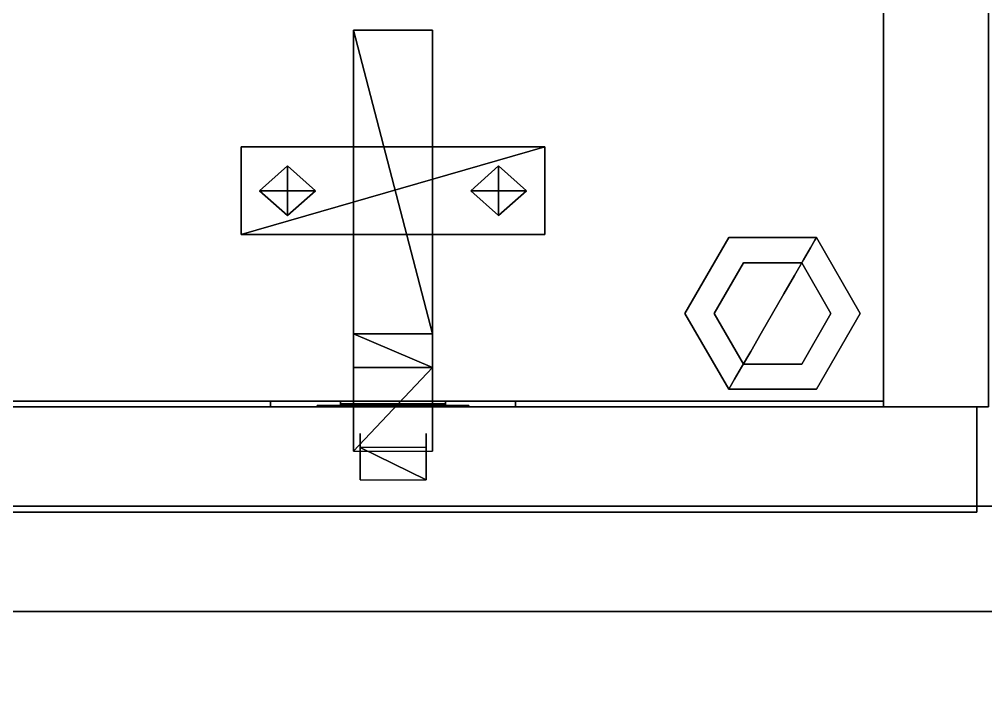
# Model space of a CAD drawing. Extents: x 0 to 7800, y -5130 to 1.
# Drawn here: x 2624.7 to 2790.2, y -869.5 to -752.7 of the extents above; entities that cross this region are included whole.
import ezdxf

# ---------------------------------------------------------------- set-up
doc = ezdxf.new("R2010")
doc.units = 0
for name, color, linetype in [('LAYER0', 7, 'CONTINUOUS'), ('LAYER2', 7, 'CONTINUOUS'), ('LAYER285', 35, 'CONTINUOUS'), ('LAYER286', 35, 'CONTINUOUS'), ('LAYER34', 7, 'CONTINUOUS'), ('LAYER51', 7, 'CONTINUOUS'), ('LAYER52', 7, 'CONTINUOUS'), ('LAYER54', 7, 'CONTINUOUS'), ('LAYER57', 28, 'CONTINUOUS'), ('LAYER58', 253, 'CONTINUOUS'), ('LAYER60', 254, 'CONTINUOUS'), ('LAYER64', 253, 'CONTINUOUS'), ('LAYER92', 253, 'CONTINUOUS')]:
    doc.layers.add(name, color=color, linetype=linetype)

msp = doc.modelspace()

# ---------------------------------------------------------------- linework, layer by layer
at = {"layer": 'LAYER0'}
for points, invisible_edges in [([(4030.693, -54.002, -5), (1025.693, -1555.002, -5), (1025.693, -54.002, -5), (4030.693, -54.002, -5)], 1), ([(1025.693, -1555.002, -5), (4030.693, -54.002, -5), (1412.693, -4773.002, -5), (1025.693, -1555.002, -5)], 7), ([(1025.693, -54.002), (1412.693, -4773.002), (4030.693, -54.002), (1025.693, -54.002)], 3), ([(1412.693, -4773.002, -5), (4030.693, -54.002, -5), (1412.693, -5130.002, -5), (1412.693, -4773.002, -5)], 3), ([(1412.693, -5130.002, -5), (4030.693, -54.002, -5), (2602.693, -4730.002, -5), (1412.693, -5130.002, -5)], 7), ([(4030.693, -54.002), (1412.693, -4773.002), (2602.693, -4730.002), (4030.693, -54.002)], 7), ([(2602.693, -4730.002, -5), (4030.693, -54.002, -5), (4030.693, -289.002, -5), (2602.693, -4730.002, -5)], 5), ([(4030.693, -54.002), (2602.693, -4730.002), (4030.693, -289.002), (4030.693, -54.002)], 3), ([(2602.693, -4730.002, -5), (4030.693, -289.002, -5), (4825.692, -4730.002, -5), (2602.693, -4730.002, -5)], 3), ([(4825.692, -4730.002), (4030.693, -289.002), (2602.693, -4730.002), (4825.692, -4730.002)], 3)]:
    msp.add_3dface(points, dxfattribs=dict(at, invisible_edges=invisible_edges))
at = {"layer": 'LAYER285'}
for points, invisible_edges in [([(2597.965, -394.08, 880), (3180.695, -204, 880), (3180.695, -854, 880), (2597.965, -394.08, 880)], 5), ([(3180.695, -204, 910), (2597.965, -394.08, 910), (3180.695, -854, 910), (3180.695, -204, 910)], 3), ([(2597.965, -394.08, 880), (3180.695, -854, 880), (2608.935, -403.4, 880), (2597.965, -394.08, 880)], 3), ([(3180.695, -854, 910), (2597.965, -394.08, 910), (2608.935, -403.4, 910), (3180.695, -854, 910)], 5), ([(2608.935, -403.4, 880), (3180.695, -854, 880), (2618.485, -414.39, 880), (2608.935, -403.4, 880)], 3), ([(3180.695, -854, 910), (2608.935, -403.4, 910), (2618.485, -414.39, 910), (3180.695, -854, 910)], 5), ([(2618.485, -414.39, 880), (3180.695, -854, 880), (2625.875, -426.82, 880), (2618.485, -414.39, 880)], 3), ([(3180.695, -854, 910), (2618.485, -414.39, 910), (2625.875, -426.82, 910), (3180.695, -854, 910)], 5), ([(2625.875, -426.82, 880), (3180.695, -854, 880), (2631.605, -440.2, 880), (2625.875, -426.82, 880)], 3), ([(3180.695, -854, 910), (2625.875, -426.82, 910), (2631.605, -440.2, 910), (3180.695, -854, 910)], 5), ([(2631.605, -440.2, 880), (3180.695, -854, 880), (2634.945, -454.3, 880), (2631.605, -440.2, 880)], 3), ([(3180.695, -854, 910), (2631.605, -440.2, 910), (2634.945, -454.3, 910), (3180.695, -854, 910)], 5), ([(2634.945, -454.3, 880), (3180.695, -854, 880), (2636.135, -468.64, 880), (2634.945, -454.3, 880)], 3), ([(3180.695, -854, 910), (2634.945, -454.3, 910), (2636.135, -468.64, 910), (3180.695, -854, 910)], 5), ([(2636.135, -468.64, 880), (3180.695, -854, 880), (2636.135, -599.35, 880), (2636.135, -468.64, 880)], 3), ([(3180.695, -854, 910), (2636.135, -468.64, 910), (2636.135, -599.35, 910), (3180.695, -854, 910)], 5), ([(2636.135, -599.35, 880), (3180.695, -854, 880), (2634.945, -613.93, 880), (2636.135, -599.35, 880)], 3), ([(3180.695, -854, 910), (2636.135, -599.35, 910), (2634.945, -613.93, 910), (3180.695, -854, 910)], 5), ([(2634.945, -613.93, 880), (3180.695, -854, 880), (2631.605, -628.03, 880), (2634.945, -613.93, 880)], 3), ([(3180.695, -854, 910), (2634.945, -613.93, 910), (2631.605, -628.03, 910), (3180.695, -854, 910)], 5), ([(2631.605, -628.03, 880), (3180.695, -854, 880), (2625.875, -641.41, 880), (2631.605, -628.03, 880)], 3), ([(3180.695, -854, 910), (2631.605, -628.03, 910), (2625.875, -641.41, 910), (3180.695, -854, 910)], 5), ([(2625.875, -641.41, 880), (3180.695, -854, 880), (2618.485, -653.6, 880), (2625.875, -641.41, 880)], 3), ([(3180.695, -854, 910), (2625.875, -641.41, 910), (2618.485, -653.6, 910), (3180.695, -854, 910)], 5), ([(2618.485, -653.6, 880), (3180.695, -854, 880), (2608.935, -664.59, 880), (2618.485, -653.6, 880)], 3), ([(3180.695, -854, 910), (2618.485, -653.6, 910), (2608.935, -664.59, 910), (3180.695, -854, 910)], 5), ([(2608.935, -664.59, 880), (3180.695, -854, 880), (2597.965, -674.15, 880), (2608.935, -664.59, 880)], 3), ([(3180.695, -854, 910), (2608.935, -664.59, 910), (2597.965, -674.15, 910), (3180.695, -854, 910)], 5), ([(2597.965, -674.15, 880), (3180.695, -854, 880), (2585.795, -681.56, 880), (2597.965, -674.15, 880)], 3), ([(3180.695, -854, 910), (2597.965, -674.15, 910), (2585.795, -681.56, 910), (3180.695, -854, 910)], 5), ([(2585.795, -681.56, 880), (3180.695, -854, 880), (2572.435, -687.06, 880), (2585.795, -681.56, 880)], 3), ([(3180.695, -854, 910), (2585.795, -681.56, 910), (2572.435, -687.06, 910), (3180.695, -854, 910)], 5), ([(2572.435, -687.06, 880), (3180.695, -854, 880), (2558.355, -690.4, 880), (2572.435, -687.06, 880)], 3), ([(3180.695, -854, 910), (2572.435, -687.06, 910), (2558.355, -690.4, 910), (3180.695, -854, 910)], 5), ([(2011.695, -854, 880), (2258.465, -691.6, 880), (3180.695, -854, 880), (2011.695, -854, 880)], 3), ([(3180.695, -854, 910), (2544.045, -691.6, 910), (2011.695, -854, 910), (3180.695, -854, 910)], 3), ([(2544.045, -691.6, 880), (3180.695, -854, 880), (2258.465, -691.6, 880), (2544.045, -691.6, 880)], 3), ([(2558.355, -690.4, 880), (3180.695, -854, 880), (2544.045, -691.6, 880), (2558.355, -690.4, 880)], 3), ([(3180.695, -854, 910), (2558.355, -690.4, 910), (2544.045, -691.6, 910), (3180.695, -854, 910)], 5), ([(3180.695, -854, 880), (2011.695, -854, 910), (2011.695, -854, 880), (3180.695, -854, 880)], 1), ([(2011.695, -854, 910), (3180.695, -854, 880), (3180.695, -854, 910), (2011.695, -854, 910)], 1)]:
    msp.add_3dface(points, dxfattribs=dict(at, invisible_edges=invisible_edges))
at = {"layer": 'LAYER286'}
for points, invisible_edges in [([(2011.695, -854, 910), (3180.695, -836, 910), (3180.695, -854, 910), (2011.695, -854, 910)], 1), ([(3180.695, -836, 910), (2011.695, -854, 910), (2029.695, -836, 910), (3180.695, -836, 910)], 3), ([(3180.695, -854, 930), (2029.695, -836, 930), (2011.695, -854, 930), (3180.695, -854, 930)], 3), ([(2029.695, -836, 930), (3180.695, -836, 910), (2029.695, -836, 910), (2029.695, -836, 930)], 1), ([(3180.695, -836, 910), (2029.695, -836, 930), (3180.695, -836, 930), (3180.695, -836, 910)], 1), ([(2029.695, -836, 930), (3180.695, -854, 930), (3180.695, -836, 930), (2029.695, -836, 930)], 1), ([(3180.695, -854, 930), (2011.695, -854, 910), (3180.695, -854, 910), (3180.695, -854, 930)], 1), ([(2011.695, -854, 910), (3180.695, -854, 930), (2011.695, -854, 930), (2011.695, -854, 910)], 1)]:
    msp.add_3dface(points, dxfattribs=dict(at, invisible_edges=invisible_edges))
at = {"layer": 'LAYER34', "invisible_edges": 1}
for points in [[(2772.695, -204, 180), (2772.695, -819, 880), (2772.695, -204, 880), (2772.695, -204, 180)], [(2772.695, -819, 880), (2772.695, -204, 180), (2772.695, -819, 180), (2772.695, -819, 880)], [(2772.695, -204, 180), (2790.695, -819, 180), (2772.695, -819, 180), (2772.695, -204, 180)], [(2790.695, -819, 180), (2772.695, -204, 180), (2790.695, -204, 180), (2790.695, -819, 180)], [(2790.695, -204, 880), (2772.695, -819, 880), (2790.695, -819, 880), (2790.695, -204, 880)], [(2772.695, -819, 880), (2790.695, -204, 880), (2772.695, -204, 880), (2772.695, -819, 880)], [(2790.695, -819, 180), (2772.695, -819, 880), (2772.695, -819, 180), (2790.695, -819, 180)], [(2772.695, -819, 880), (2790.695, -819, 180), (2790.695, -819, 880), (2772.695, -819, 880)]]:
    msp.add_3dface(points, dxfattribs=at)
at = {"layer": 'LAYER51', "invisible_edges": 1}
for points in [[(2772.695, -204, 181), (2029.695, -819, 181), (2029.695, -204, 181), (2772.695, -204, 181)], [(2029.695, -819, 181), (2772.695, -204, 181), (2772.695, -819, 181), (2029.695, -819, 181)], [(2772.695, -819, 199), (2029.695, -204, 199), (2029.695, -819, 199), (2772.695, -819, 199)], [(2029.695, -204, 199), (2772.695, -819, 199), (2772.695, -204, 199), (2029.695, -204, 199)], [(2772.695, -204, 181), (2772.695, -819, 199), (2772.695, -819, 181), (2772.695, -204, 181)], [(2772.695, -819, 199), (2772.695, -204, 181), (2772.695, -204, 199), (2772.695, -819, 199)], [(2772.695, -819, 199), (2029.695, -819, 181), (2772.695, -819, 181), (2772.695, -819, 199)], [(2029.695, -819, 181), (2772.695, -819, 199), (2029.695, -819, 199), (2029.695, -819, 181)]]:
    msp.add_3dface(points, dxfattribs=at)
at = {"layer": 'LAYER52', "invisible_edges": 1}
for points in [[(2772.695, -738, 861.5), (2029.695, -818, 861.5), (2029.695, -738, 861.5), (2772.695, -738, 861.5)], [(2029.695, -818, 861.5), (2772.695, -738, 861.5), (2772.695, -818, 861.5), (2029.695, -818, 861.5)], [(2772.695, -818, 879.5), (2029.695, -738, 879.5), (2029.695, -818, 879.5), (2772.695, -818, 879.5)], [(2029.695, -738, 879.5), (2772.695, -818, 879.5), (2772.695, -738, 879.5), (2029.695, -738, 879.5)], [(2772.695, -738, 861.5), (2772.695, -818, 879.5), (2772.695, -818, 861.5), (2772.695, -738, 861.5)], [(2772.695, -818, 879.5), (2772.695, -738, 861.5), (2772.695, -738, 879.5), (2772.695, -818, 879.5)], [(2772.695, -818, 879.5), (2029.695, -818, 861.5), (2772.695, -818, 861.5), (2772.695, -818, 879.5)], [(2029.695, -818, 861.5), (2772.695, -818, 879.5), (2029.695, -818, 879.5), (2029.695, -818, 861.5)]]:
    msp.add_3dface(points, dxfattribs=at)
at = {"layer": 'LAYER54', "invisible_edges": 1}
for points in [[(2029.695, -228.6, 548.5), (2772.695, -819, 548.5), (2772.695, -228.6, 548.5), (2029.695, -228.6, 548.5)], [(2772.695, -819, 548.5), (2029.695, -228.6, 548.5), (2029.695, -819, 548.5), (2772.695, -819, 548.5)], [(2029.695, -819, 530.5), (2772.695, -228.6, 530.5), (2772.695, -819, 530.5), (2029.695, -819, 530.5)], [(2772.695, -228.6, 530.5), (2029.695, -819, 530.5), (2029.695, -228.6, 530.5), (2772.695, -228.6, 530.5)], [(2772.695, -228.6, 530.5), (2772.695, -819, 548.5), (2772.695, -819, 530.5), (2772.695, -228.6, 530.5)], [(2772.695, -819, 548.5), (2772.695, -228.6, 530.5), (2772.695, -228.6, 548.5), (2772.695, -819, 548.5)], [(2029.695, -819, 530.5), (2772.695, -819, 548.5), (2029.695, -819, 548.5), (2029.695, -819, 530.5)], [(2772.695, -819, 548.5), (2029.695, -819, 530.5), (2772.695, -819, 530.5), (2772.695, -819, 548.5)]]:
    msp.add_3dface(points, dxfattribs=at)
at = {"layer": 'LAYER57'}
for points in [[(2667.695, -818, 577.5), (2667.695, -818, 559.5), (2667.695, -818, 559.5), (2667.695, -818, 577.5)], [(2679.695, -818, 559.5), (2679.695, -819, 559.5), (2667.695, -819, 559.5), (2667.695, -818, 559.5)], [(2667.695, -818, 559.5), (2667.695, -819, 559.5), (2667.695, -819, 577.5), (2667.695, -818, 577.5)], [(2667.695, -819, 577.5), (2709.695, -819, 577.5), (2709.695, -818, 577.5), (2667.695, -818, 577.5)], [(2679.695, -819, 559.5), (2667.695, -819, 559.5), (2679.695, -819, 559.5)], [(2667.695, -819, 577.5), (2667.695, -819, 559.5), (2709.695, -819, 559.5), (2709.695, -819, 577.5)], [(2679.695, -818, 572.5), (2679.695, -819, 572.5), (2697.695, -819, 572.5), (2697.695, -818, 572.5)], [(2679.695, -818, 572.5), (2679.695, -819, 572.5), (2679.695, -819, 559.5), (2679.695, -818, 559.5)], [(2679.695, -819, 572.5), (2697.695, -819, 572.5), (2679.695, -819, 572.5)], [(2697.695, -818, 572.5), (2697.695, -819, 572.5), (2697.695, -819, 559.5), (2697.695, -818, 559.5)], [(2697.695, -818, 559.5), (2697.695, -819, 559.5), (2709.695, -819, 559.5), (2709.695, -818, 559.5)], [(2697.695, -819, 559.5), (2709.695, -819, 559.5), (2697.695, -819, 559.5)], [(2709.695, -818, 577.5), (2709.695, -819, 577.5), (2709.695, -818, 577.5)], [(2709.695, -818, 577.5), (2709.695, -818, 559.5), (2709.695, -818, 559.5), (2709.695, -818, 577.5)], [(2709.695, -818, 559.5), (2709.695, -819, 559.5), (2709.695, -819, 577.5), (2709.695, -818, 577.5)]]:
    msp.add_3dface(points, dxfattribs=at)
for points, invisible_edges in [([(2709.695, -818, 577.5), (2667.695, -818, 577.5), (2679.695, -818, 572.5), (2697.695, -818, 572.5)], 10), ([(2667.695, -818, 577.5), (2679.695, -818, 572.5), (2679.695, -818, 559.5), (2667.695, -818, 559.5)], 1), ([(2675.695, -818.75, 559.5), (2676.685, -818.75, 554.5251), (2683.195, -818.75, 555.5), (2679.695, -818.75, 559.5)], 2), ([(2676.685, -818.75, 554.5251), (2679.503, -818.75, 550.3076), (2683.195, -818.75, 552), (2683.195, -818.75, 555.5)], 10), ([(2679.503, -818.75, 550.3076), (2683.72, -818.75, 547.4896), (2683.195, -818.75, 548.5), (2683.195, -818.75, 552)], 10), ([(2694.012, -818.5, 555.2905), (2683.195, -818.5, 555.5), (2679.695, -818.5, 559.5), (2697.695, -818.5, 559.5)], 5), ([(2697.695, -818.5, 559.5), (2679.695, -818.5, 559.5), (2679.695, -818.5, 572.5), (2697.695, -818.5, 572.5)], 1), ([(2694.195, -818.5, 548.5), (2683.195, -818.5, 548.5), (2683.195, -818.5, 555.5), (2694.012, -818.5, 555.2905)], 4), ([(2683.72, -818.75, 547.4896), (2688.695, -818.75, 546.5), (2688.695, -818.75, 548.5), (2683.195, -818.75, 548.5)], 10), ([(2688.695, -818.75, 546.5), (2693.67, -818.75, 547.4896), (2694.195, -818.75, 548.5), (2688.695, -818.75, 548.5)], 10), ([(2693.67, -818.75, 547.4896), (2697.887, -818.75, 550.3076), (2694.195, -818.75, 552), (2694.195, -818.75, 548.5)], 10), ([(2697.887, -818.75, 550.3076), (2700.706, -818.75, 554.5251), (2694.195, -818.75, 555.5), (2694.195, -818.75, 552)], 10), ([(2700.706, -818.75, 554.5251), (2701.695, -818.75, 559.5), (2697.695, -818.75, 559.5), (2694.195, -818.75, 555.5)], 8), ([(2709.695, -818, 577.5), (2697.695, -818, 572.5), (2697.695, -818, 559.5), (2709.695, -818, 559.5)], 1)]:
    msp.add_3dface(points, dxfattribs=dict(at, invisible_edges=invisible_edges))
at = {"layer": 'LAYER58'}
for points in [[(2681.912, -806.5, 547.5), (2681.912, -806.5, 562.5), (2681.912, -754.5, 547.5), (2681.912, -806.5, 547.5)], [(2681.912, -754.5, 547.5), (2681.912, -806.5, 562.5), (2681.912, -754.5, 562.5), (2681.912, -754.5, 547.5)], [(2681.912, -754.5, 547.5), (2681.912, -754.5, 562.5), (2695.478, -754.5, 547.5), (2681.912, -754.5, 547.5)], [(2695.478, -754.5, 547.5), (2681.912, -754.5, 562.5), (2695.478, -754.5, 562.5), (2695.478, -754.5, 547.5)], [(2681.912, -806.5, 562.5), (2695.478, -806.5, 562.5), (2681.912, -754.5, 562.5), (2681.912, -806.5, 562.5)], [(2681.912, -754.5, 562.5), (2695.478, -806.5, 562.5), (2695.478, -754.5, 562.5), (2681.912, -754.5, 562.5)], [(2695.478, -754.5, 547.5), (2695.478, -754.5, 562.5), (2695.478, -806.5, 547.5), (2695.478, -754.5, 547.5)], [(2695.478, -806.5, 547.5), (2695.478, -754.5, 562.5), (2695.478, -806.5, 562.5), (2695.478, -806.5, 547.5)], [(2714.695, -774.5, 549.5), (2714.695, -774.5, 547.5), (2662.695, -774.5, 547.5), (2714.695, -774.5, 549.5)], [(2714.695, -774.5, 549.5), (2662.695, -774.5, 547.5), (2662.695, -774.5, 549.5), (2714.695, -774.5, 549.5)], [(2662.695, -774.5, 549.5), (2662.695, -774.5, 547.5), (2662.695, -789.5, 547.5), (2662.695, -774.5, 549.5)], [(2662.695, -774.5, 549.5), (2662.695, -789.5, 547.5), (2662.695, -789.5, 549.5), (2662.695, -774.5, 549.5)], [(2662.695, -789.5, 549.5), (2714.695, -789.5, 549.5), (2714.695, -774.5, 549.5), (2662.695, -789.5, 549.5)], [(2662.695, -789.5, 549.5), (2714.695, -774.5, 549.5), (2662.695, -774.5, 549.5), (2662.695, -789.5, 549.5)], [(2714.695, -789.5, 549.5), (2714.695, -789.5, 547.5), (2714.695, -774.5, 547.5), (2714.695, -789.5, 549.5)], [(2714.695, -789.5, 549.5), (2714.695, -774.5, 547.5), (2714.695, -774.5, 549.5), (2714.695, -789.5, 549.5)], [(2665.815, -782, 550.5), (2670.608, -777.76, 550.5), (2665.815, -782, 549.5), (2665.815, -782, 550.5)], [(2665.815, -782, 549.5), (2670.608, -777.76, 550.5), (2670.608, -777.76, 549.5), (2665.815, -782, 549.5)], [(2675.401, -782, 549.5), (2670.608, -777.76, 549.5), (2665.815, -782, 549.5), (2675.401, -782, 549.5)], [(2670.608, -786.24, 550.5), (2670.608, -777.76, 550.5), (2665.815, -782, 550.5), (2670.608, -786.24, 550.5)], [(2670.608, -777.76, 550.5), (2675.401, -782, 550.5), (2670.608, -777.76, 549.5), (2670.608, -777.76, 550.5)], [(2670.608, -777.76, 549.5), (2675.401, -782, 550.5), (2675.401, -782, 549.5), (2670.608, -777.76, 549.5)], [(2675.401, -782, 550.5), (2670.608, -777.76, 550.5), (2670.608, -786.24, 550.5), (2675.401, -782, 550.5)], [(2701.989, -782, 550.5), (2706.782, -777.76, 550.5), (2701.989, -782, 549.5), (2701.989, -782, 550.5)], [(2701.989, -782, 549.5), (2706.782, -777.76, 550.5), (2706.782, -777.76, 549.5), (2701.989, -782, 549.5)], [(2711.575, -782, 549.5), (2706.782, -777.76, 549.5), (2701.989, -782, 549.5), (2711.575, -782, 549.5)], [(2706.782, -786.24, 550.5), (2706.782, -777.76, 550.5), (2701.989, -782, 550.5), (2706.782, -786.24, 550.5)], [(2706.782, -777.76, 550.5), (2711.575, -782, 550.5), (2706.782, -777.76, 549.5), (2706.782, -777.76, 550.5)], [(2706.782, -777.76, 549.5), (2711.575, -782, 550.5), (2711.575, -782, 549.5), (2706.782, -777.76, 549.5)], [(2711.575, -782, 550.5), (2706.782, -777.76, 550.5), (2706.782, -786.24, 550.5), (2711.575, -782, 550.5)], [(2670.608, -786.24, 550.5), (2665.815, -782, 550.5), (2670.608, -786.24, 549.5), (2670.608, -786.24, 550.5)], [(2670.608, -786.24, 549.5), (2665.815, -782, 550.5), (2665.815, -782, 549.5), (2670.608, -786.24, 549.5)], [(2675.401, -782, 549.5), (2665.815, -782, 549.5), (2670.608, -786.24, 549.5), (2675.401, -782, 549.5)], [(2675.401, -782, 549.5), (2675.401, -782, 550.5), (2670.608, -786.24, 549.5), (2675.401, -782, 549.5)], [(2670.608, -786.24, 549.5), (2675.401, -782, 550.5), (2670.608, -786.24, 550.5), (2670.608, -786.24, 549.5)], [(2706.782, -786.24, 550.5), (2701.989, -782, 550.5), (2706.782, -786.24, 549.5), (2706.782, -786.24, 550.5)], [(2706.782, -786.24, 549.5), (2701.989, -782, 550.5), (2701.989, -782, 549.5), (2706.782, -786.24, 549.5)], [(2711.575, -782, 549.5), (2701.989, -782, 549.5), (2706.782, -786.24, 549.5), (2711.575, -782, 549.5)], [(2711.575, -782, 549.5), (2711.575, -782, 550.5), (2706.782, -786.24, 549.5), (2711.575, -782, 549.5)], [(2706.782, -786.24, 549.5), (2711.575, -782, 550.5), (2706.782, -786.24, 550.5), (2706.782, -786.24, 549.5)], [(2662.695, -789.5, 547.5), (2714.695, -789.5, 547.5), (2714.695, -789.5, 549.5), (2662.695, -789.5, 547.5)], [(2662.695, -789.5, 547.5), (2714.695, -789.5, 549.5), (2662.695, -789.5, 549.5), (2662.695, -789.5, 547.5)], [(2681.912, -812.84, 557.54), (2681.912, -806.5, 562.5), (2681.912, -806.5, 554), (2681.912, -812.84, 557.54)], [(2681.912, -812.23, 574.5), (2695.478, -812.23, 574.5), (2681.912, -806.5, 562.5), (2681.912, -812.23, 574.5)], [(2681.912, -806.5, 562.5), (2695.478, -812.23, 574.5), (2695.478, -806.5, 562.5), (2681.912, -806.5, 562.5)], [(2681.912, -806.5, 562.5), (2681.912, -812.84, 557.54), (2681.912, -817.38, 567.5), (2681.912, -806.5, 562.5)], [(2681.912, -806.5, 562.5), (2681.912, -817.38, 567.5), (2681.912, -812.23, 574.5), (2681.912, -806.5, 562.5)], [(2695.478, -806.5, 562.5), (2695.478, -812.84, 557.54), (2695.478, -806.5, 554), (2695.478, -806.5, 562.5)], [(2695.478, -812.84, 557.54), (2695.478, -806.5, 562.5), (2695.478, -817.38, 567.5), (2695.478, -812.84, 557.54)], [(2695.478, -817.38, 567.5), (2695.478, -806.5, 562.5), (2695.478, -812.23, 574.5), (2695.478, -817.38, 567.5)], [(2695.478, -812.23, 574.5), (2681.912, -812.23, 574.5), (2681.912, -826.6, 574.5), (2695.478, -812.23, 574.5)], [(2695.478, -812.23, 574.5), (2681.912, -826.6, 574.5), (2695.478, -826.6, 574.5), (2695.478, -812.23, 574.5)], [(2681.912, -826.6, 574.5), (2681.912, -812.23, 574.5), (2681.912, -825.6, 567.5), (2681.912, -826.6, 574.5)], [(2681.912, -825.6, 567.5), (2681.912, -812.23, 574.5), (2681.912, -817.38, 567.5), (2681.912, -825.6, 567.5)], [(2695.478, -812.23, 574.5), (2695.478, -826.6, 574.5), (2695.478, -825.6, 567.5), (2695.478, -812.23, 574.5)], [(2695.478, -812.23, 574.5), (2695.478, -825.6, 567.5), (2695.478, -817.38, 567.5), (2695.478, -812.23, 574.5)], [(2683.043, -830.92, 555.41), (2683.043, -831.5, 555.91), (2683.043, -823.58, 572.57), (2683.043, -830.92, 555.41)], [(2683.043, -823.58, 572.57), (2683.043, -831.5, 555.91), (2683.043, -825.96, 574.07), (2683.043, -823.58, 572.57)], [(2694.347, -823.58, 572.57), (2694.347, -825.96, 574.07), (2694.347, -830.92, 555.41), (2694.347, -823.58, 572.57)], [(2683.043, -831.5, 555.91), (2694.347, -831.5, 555.91), (2683.043, -825.96, 574.07), (2683.043, -831.5, 555.91)], [(2683.043, -825.96, 574.07), (2694.347, -831.5, 555.91), (2694.347, -825.96, 574.07), (2683.043, -825.96, 574.07)], [(2694.347, -830.92, 555.41), (2694.347, -825.96, 574.07), (2694.347, -831.5, 555.91), (2694.347, -830.92, 555.41)]]:
    msp.add_3dface(points, dxfattribs=at)
at = {"layer": 'LAYER60'}
for points, invisible_edges in [([(2761.195, -790.0096, 607.834), (2768.695, -803, 607.834), (2738.695, -803, 607.834), (2746.195, -790.0096, 607.834)], 2), ([(2739.206, -803, 795.9326), (2738.695, -803, 792.0664), (2746.195, -790.0096, 792.0664), (2746.451, -790.4523, 795.9326)], 13), ([(2746.451, -790.4523, 579.0716), (2746.195, -790.0096, 582.9377), (2738.695, -803, 582.9377), (2739.206, -803, 579.0716)], 13), ([(2740.705, -803, 799.5353), (2739.206, -803, 795.9326), (2746.451, -790.4523, 795.9326), (2747.2, -791.75, 799.5353)], 15), ([(2747.2, -791.75, 575.4689), (2746.451, -790.4523, 579.0716), (2739.206, -803, 579.0716), (2740.705, -803, 575.4689)], 15), ([(2760.939, -790.4523, 579.0716), (2761.195, -790.0096, 582.9377), (2746.195, -790.0096, 582.9377), (2746.451, -790.4523, 579.0716)], 12), ([(2746.451, -790.4523, 795.9326), (2746.195, -790.0096, 792.0664), (2761.195, -790.0096, 792.0664), (2760.939, -790.4523, 795.9326)], 9), ([(2760.19, -791.75, 575.4689), (2760.939, -790.4523, 579.0716), (2746.451, -790.4523, 579.0716), (2747.2, -791.75, 575.4689)], 14), ([(2747.2, -791.75, 799.5353), (2746.451, -790.4523, 795.9326), (2760.939, -790.4523, 795.9326), (2760.19, -791.75, 799.5353)], 11), ([(2766.686, -803, 575.4689), (2768.184, -803, 579.0716), (2760.939, -790.4523, 579.0716), (2760.19, -791.75, 575.4689)], 11), ([(2760.19, -791.75, 799.5353), (2760.939, -790.4523, 795.9326), (2768.184, -803, 795.9326), (2766.686, -803, 799.5353)], 14), ([(2768.184, -803, 579.0716), (2768.695, -803, 582.9377), (2761.195, -790.0096, 582.9377), (2760.939, -790.4523, 579.0716)], 9), ([(2760.939, -790.4523, 795.9326), (2761.195, -790.0096, 792.0664), (2768.695, -803, 792.0664), (2768.184, -803, 795.9326)], 12), ([(2761.195, -790.0096, 607.834), (2768.695, -803, 607.834), (2768.695, -803, 582.9377), (2761.195, -790.0096, 582.9377)], 2), ([(2748.392, -793.8144, 572.3752), (2747.2, -791.75, 575.4689), (2740.705, -803, 575.4689), (2743.088, -803, 572.3752)], 15), ([(2743.088, -803, 802.629), (2740.705, -803, 799.5353), (2747.2, -791.75, 799.5353), (2748.392, -793.8144, 802.629)], 15), ([(2758.998, -793.8144, 572.3752), (2760.19, -791.75, 575.4689), (2747.2, -791.75, 575.4689), (2748.392, -793.8144, 572.3752)], 14), ([(2748.392, -793.8144, 802.629), (2747.2, -791.75, 799.5353), (2760.19, -791.75, 799.5353), (2758.998, -793.8144, 802.629)], 11), ([(2764.302, -803, 572.3752), (2766.686, -803, 575.4689), (2760.19, -791.75, 575.4689), (2758.998, -793.8144, 572.3752)], 11), ([(2758.998, -793.8144, 802.629), (2760.19, -791.75, 799.5353), (2766.686, -803, 799.5353), (2764.302, -803, 802.629)], 14), ([(2749.945, -796.5048, 570.0013), (2748.392, -793.8144, 572.3752), (2743.088, -803, 572.3752), (2746.195, -803, 570.0013)], 15), ([(2746.195, -803, 805.0029), (2743.088, -803, 802.629), (2748.392, -793.8144, 802.629), (2749.945, -796.5048, 805.0029)], 15), ([(2758.695, -794.3397, 767.1701), (2763.695, -803, 767.1701), (2743.695, -803, 767.1701), (2748.695, -794.3397, 767.1701)], 2), ([(2757.445, -796.5048, 570.0013), (2758.998, -793.8144, 572.3752), (2748.392, -793.8144, 572.3752), (2749.945, -796.5048, 570.0013)], 14), ([(2749.945, -796.5048, 805.0029), (2748.392, -793.8144, 802.629), (2758.998, -793.8144, 802.629), (2757.445, -796.5048, 805.0029)], 11), ([(2748.695, -794.3397, 607.834), (2758.695, -794.3397, 607.834), (2758.695, -794.3397, 767.1701), (2748.695, -794.3397, 767.1701)], 2), ([(2761.195, -803, 570.0013), (2764.302, -803, 572.3752), (2758.998, -793.8144, 572.3752), (2757.445, -796.5048, 570.0013)], 11), ([(2757.445, -796.5048, 805.0029), (2758.998, -793.8144, 802.629), (2764.302, -803, 802.629), (2761.195, -803, 805.0029)], 14), ([(2758.695, -794.3397, 607.834), (2763.695, -803, 607.834), (2763.695, -803, 767.1701), (2758.695, -794.3397, 767.1701)], 8), ([(2751.754, -799.6378, 568.509), (2749.945, -796.5048, 570.0013), (2746.195, -803, 570.0013), (2749.813, -803, 568.509)], 15), ([(2749.813, -803, 806.4952), (2746.195, -803, 805.0029), (2749.945, -796.5048, 805.0029), (2751.754, -799.6378, 806.4952)], 15), ([(2755.636, -799.6378, 568.509), (2757.445, -796.5048, 570.0013), (2749.945, -796.5048, 570.0013), (2751.754, -799.6378, 568.509)], 14), ([(2751.754, -799.6378, 806.4952), (2749.945, -796.5048, 805.0029), (2757.445, -796.5048, 805.0029), (2755.636, -799.6378, 806.4952)], 11), ([(2757.577, -803, 568.509), (2761.195, -803, 570.0013), (2757.445, -796.5048, 570.0013), (2755.636, -799.6378, 568.509)], 11), ([(2755.636, -799.6378, 806.4952), (2757.445, -796.5048, 805.0029), (2761.195, -803, 805.0029), (2757.577, -803, 806.4952)], 14), ([(2753.695, -803, 566.8657), (2751.754, -799.6378, 568.509), (2749.813, -803, 568.509), (2753.695, -803, 566.8657)], 7), ([(2753.695, -803, 807.0042), (2749.813, -803, 806.4952), (2751.754, -799.6378, 806.4952), (2753.695, -803, 807.0042)], 7), ([(2753.695, -803, 566.8657), (2755.636, -799.6378, 568.509), (2751.754, -799.6378, 568.509), (2753.695, -803, 566.8657)], 6), ([(2753.695, -803, 807.0042), (2751.754, -799.6378, 806.4952), (2755.636, -799.6378, 806.4952), (2753.695, -803, 807.0042)], 3), ([(2753.695, -803, 566.8657), (2757.577, -803, 568.509), (2755.636, -799.6378, 568.509), (2753.695, -803, 566.8657)], 3), ([(2753.695, -803, 807.0042), (2755.636, -799.6378, 806.4952), (2757.577, -803, 806.4952), (2753.695, -803, 807.0042)], 6), ([(2768.695, -803, 607.834), (2738.695, -803, 607.834), (2746.195, -815.9904, 607.834), (2761.195, -815.9904, 607.834)], 1), ([(2738.695, -803, 767.1701), (2768.695, -803, 767.1701), (2761.195, -815.9904, 767.1701), (2746.195, -815.9904, 767.1701)], 1), ([(2746.451, -815.5477, 795.9326), (2746.195, -815.9904, 792.0664), (2738.695, -803, 792.0664), (2739.206, -803, 795.9326)], 12), ([(2739.206, -803, 579.0716), (2738.695, -803, 582.9377), (2746.195, -815.9904, 582.9377), (2746.451, -815.5477, 579.0716)], 9), ([(2768.695, -803, 607.834), (2738.695, -803, 607.834), (2746.195, -815.9904, 607.834), (2761.195, -815.9904, 607.834)], 1), ([(2747.2, -814.25, 799.5353), (2746.451, -815.5477, 795.9326), (2739.206, -803, 795.9326), (2740.705, -803, 799.5353)], 14), ([(2740.705, -803, 575.4689), (2739.206, -803, 579.0716), (2746.451, -815.5477, 579.0716), (2747.2, -814.25, 575.4689)], 11), ([(2748.392, -812.1856, 802.629), (2747.2, -814.25, 799.5353), (2740.705, -803, 799.5353), (2743.088, -803, 802.629)], 14), ([(2743.088, -803, 572.3752), (2740.705, -803, 575.4689), (2747.2, -814.25, 575.4689), (2748.392, -812.1856, 572.3752)], 11), ([(2749.945, -809.4952, 805.0029), (2748.392, -812.1856, 802.629), (2743.088, -803, 802.629), (2746.195, -803, 805.0029)], 14), ([(2746.195, -803, 570.0013), (2743.088, -803, 572.3752), (2748.392, -812.1856, 572.3752), (2749.945, -809.4952, 570.0013)], 11), ([(2763.695, -803, 767.1701), (2743.695, -803, 767.1701), (2748.695, -811.6603, 767.1701), (2758.695, -811.6603, 767.1701)], 1), ([(2748.695, -811.6603, 607.834), (2743.695, -803, 607.834), (2743.695, -803, 767.1701), (2748.695, -811.6603, 767.1701)], 8), ([(2749.813, -803, 568.509), (2746.195, -803, 570.0013), (2749.945, -809.4952, 570.0013), (2751.754, -806.3622, 568.509)], 11), ([(2751.754, -806.3622, 806.4952), (2749.945, -809.4952, 805.0029), (2746.195, -803, 805.0029), (2749.813, -803, 806.4952)], 14), ([(2753.695, -803, 566.8657), (2749.813, -803, 568.509), (2751.754, -806.3622, 568.509), (2753.695, -803, 566.8657)], 3), ([(2753.695, -803, 807.0042), (2751.754, -806.3622, 806.4952), (2749.813, -803, 806.4952), (2753.695, -803, 807.0042)], 6), ([(2753.695, -803, 566.8657), (2751.754, -806.3622, 568.509), (2755.636, -806.3622, 568.509), (2753.695, -803, 566.8657)], 6), ([(2753.695, -803, 807.0042), (2755.636, -806.3622, 806.4952), (2751.754, -806.3622, 806.4952), (2753.695, -803, 807.0042)], 3), ([(2753.695, -803, 566.8657), (2755.636, -806.3622, 568.509), (2757.577, -803, 568.509), (2753.695, -803, 566.8657)], 7), ([(2753.695, -803, 807.0042), (2757.577, -803, 806.4952), (2755.636, -806.3622, 806.4952), (2753.695, -803, 807.0042)], 7), ([(2755.636, -806.3622, 568.509), (2757.445, -809.4952, 570.0013), (2761.195, -803, 570.0013), (2757.577, -803, 568.509)], 15), ([(2757.577, -803, 806.4952), (2761.195, -803, 805.0029), (2757.445, -809.4952, 805.0029), (2755.636, -806.3622, 806.4952)], 15), ([(2757.445, -809.4952, 570.0013), (2758.998, -812.1856, 572.3752), (2764.302, -803, 572.3752), (2761.195, -803, 570.0013)], 15), ([(2761.195, -803, 805.0029), (2764.302, -803, 802.629), (2758.998, -812.1856, 802.629), (2757.445, -809.4952, 805.0029)], 15), ([(2763.695, -803, 607.834), (2758.695, -811.6603, 607.834), (2758.695, -811.6603, 767.1701), (2763.695, -803, 767.1701)], 2), ([(2758.998, -812.1856, 572.3752), (2760.19, -814.25, 575.4689), (2766.686, -803, 575.4689), (2764.302, -803, 572.3752)], 15), ([(2764.302, -803, 802.629), (2766.686, -803, 799.5353), (2760.19, -814.25, 799.5353), (2758.998, -812.1856, 802.629)], 15), ([(2760.19, -814.25, 575.4689), (2760.939, -815.5477, 579.0716), (2768.184, -803, 579.0716), (2766.686, -803, 575.4689)], 15), ([(2766.686, -803, 799.5353), (2768.184, -803, 795.9326), (2760.939, -815.5477, 795.9326), (2760.19, -814.25, 799.5353)], 15), ([(2760.939, -815.5477, 579.0716), (2761.195, -815.9904, 582.9377), (2768.695, -803, 582.9377), (2768.184, -803, 579.0716)], 13), ([(2768.184, -803, 795.9326), (2768.695, -803, 792.0664), (2761.195, -815.9904, 792.0664), (2760.939, -815.5477, 795.9326)], 13), ([(2768.695, -803, 607.834), (2761.195, -815.9904, 607.834), (2761.195, -815.9904, 582.9377), (2768.695, -803, 582.9377)], 8), ([(2751.754, -806.3622, 568.509), (2749.945, -809.4952, 570.0013), (2757.445, -809.4952, 570.0013), (2755.636, -806.3622, 568.509)], 14), ([(2755.636, -806.3622, 806.4952), (2757.445, -809.4952, 805.0029), (2749.945, -809.4952, 805.0029), (2751.754, -806.3622, 806.4952)], 11), ([(2749.945, -809.4952, 570.0013), (2748.392, -812.1856, 572.3752), (2758.998, -812.1856, 572.3752), (2757.445, -809.4952, 570.0013)], 14), ([(2757.445, -809.4952, 805.0029), (2758.998, -812.1856, 802.629), (2748.392, -812.1856, 802.629), (2749.945, -809.4952, 805.0029)], 11), ([(2758.998, -812.1856, 802.629), (2760.19, -814.25, 799.5353), (2747.2, -814.25, 799.5353), (2748.392, -812.1856, 802.629)], 11), ([(2748.392, -812.1856, 572.3752), (2747.2, -814.25, 575.4689), (2760.19, -814.25, 575.4689), (2758.998, -812.1856, 572.3752)], 14), ([(2758.695, -811.6603, 607.834), (2748.695, -811.6603, 607.834), (2748.695, -811.6603, 767.1701), (2758.695, -811.6603, 767.1701)], 10), ([(2760.19, -814.25, 799.5353), (2760.939, -815.5477, 795.9326), (2746.451, -815.5477, 795.9326), (2747.2, -814.25, 799.5353)], 11), ([(2747.2, -814.25, 575.4689), (2746.451, -815.5477, 579.0716), (2760.939, -815.5477, 579.0716), (2760.19, -814.25, 575.4689)], 14), ([(2760.939, -815.5477, 795.9326), (2761.195, -815.9904, 792.0664), (2746.195, -815.9904, 792.0664), (2746.451, -815.5477, 795.9326)], 9), ([(2746.451, -815.5477, 579.0716), (2746.195, -815.9904, 582.9377), (2761.195, -815.9904, 582.9377), (2760.939, -815.5477, 579.0716)], 12)]:
    msp.add_3dface(points, dxfattribs=dict(at, invisible_edges=invisible_edges))
for points in [[(2746.195, -790.0096, 767.1701), (2738.695, -803, 767.1701), (2738.695, -803, 792.0664), (2746.195, -790.0096, 792.0664)], [(2738.695, -803, 607.834), (2746.195, -790.0096, 607.834), (2746.195, -790.0096, 582.9377), (2738.695, -803, 582.9377)], [(2761.195, -790.0096, 767.1701), (2746.195, -790.0096, 767.1701), (2746.195, -790.0096, 792.0664), (2761.195, -790.0096, 792.0664)], [(2746.195, -790.0096, 607.834), (2761.195, -790.0096, 607.834), (2761.195, -790.0096, 582.9377), (2746.195, -790.0096, 582.9377)], [(2768.695, -803, 767.1701), (2761.195, -790.0096, 767.1701), (2761.195, -790.0096, 792.0664), (2768.695, -803, 792.0664)], [(2743.695, -803, 607.834), (2748.695, -794.3397, 607.834), (2748.695, -794.3397, 767.1701), (2743.695, -803, 767.1701)], [(2738.695, -803, 767.1701), (2746.195, -815.9904, 767.1701), (2746.195, -815.9904, 792.0664), (2738.695, -803, 792.0664)], [(2746.195, -815.9904, 607.834), (2738.695, -803, 607.834), (2738.695, -803, 582.9377), (2746.195, -815.9904, 582.9377)], [(2761.195, -815.9904, 767.1701), (2768.695, -803, 767.1701), (2768.695, -803, 792.0664), (2761.195, -815.9904, 792.0664)], [(2746.195, -815.9904, 767.1701), (2761.195, -815.9904, 767.1701), (2761.195, -815.9904, 792.0664), (2746.195, -815.9904, 792.0664)], [(2761.195, -815.9904, 607.834), (2746.195, -815.9904, 607.834), (2746.195, -815.9904, 582.9377), (2761.195, -815.9904, 582.9377)]]:
    msp.add_3dface(points, dxfattribs=at)
at = {"layer": 'LAYER64', "invisible_edges": 1}
for points in [[(2013.695, -819, 842), (2788.695, -819, 540), (2013.695, -819, 540), (2013.695, -819, 842)], [(2788.695, -819, 540), (2013.695, -819, 842), (2788.695, -819, 842), (2788.695, -819, 540)], [(2013.695, -837, 540), (2788.695, -819, 540), (2788.695, -837, 540), (2013.695, -837, 540)], [(2788.695, -819, 540), (2013.695, -837, 540), (2013.695, -819, 540), (2788.695, -819, 540)], [(2013.695, -819, 842), (2788.695, -837, 842), (2788.695, -819, 842), (2013.695, -819, 842)], [(2788.695, -837, 842), (2013.695, -819, 842), (2013.695, -837, 842), (2788.695, -837, 842)], [(2788.695, -837, 842), (2788.695, -819, 540), (2788.695, -819, 842), (2788.695, -837, 842)], [(2788.695, -819, 540), (2788.695, -837, 842), (2788.695, -837, 540), (2788.695, -819, 540)], [(2788.695, -837, 842), (2013.695, -837, 540), (2788.695, -837, 540), (2788.695, -837, 842)], [(2013.695, -837, 540), (2788.695, -837, 842), (2013.695, -837, 842), (2013.695, -837, 540)]]:
    msp.add_3dface(points, dxfattribs=at)
at = {"layer": 'LAYER92', "invisible_edges": 1}
for points in [[(2013.695, -819, 503), (2788.695, -819, 184), (2013.695, -819, 184), (2013.695, -819, 503)], [(2788.695, -819, 184), (2013.695, -819, 503), (2788.695, -819, 503), (2788.695, -819, 184)], [(2013.695, -837, 184), (2788.695, -819, 184), (2788.695, -837, 184), (2013.695, -837, 184)], [(2788.695, -819, 184), (2013.695, -837, 184), (2013.695, -819, 184), (2788.695, -819, 184)], [(2013.695, -819, 503), (2788.695, -837, 503), (2788.695, -819, 503), (2013.695, -819, 503)], [(2788.695, -837, 503), (2013.695, -819, 503), (2013.695, -837, 503), (2788.695, -837, 503)], [(2788.695, -837, 503), (2788.695, -819, 184), (2788.695, -819, 503), (2788.695, -837, 503)], [(2788.695, -819, 184), (2788.695, -837, 503), (2788.695, -837, 184), (2788.695, -819, 184)], [(2788.695, -837, 503), (2013.695, -837, 184), (2788.695, -837, 184), (2788.695, -837, 503)], [(2013.695, -837, 184), (2788.695, -837, 503), (2013.695, -837, 503), (2013.695, -837, 184)]]:
    msp.add_3dface(points, dxfattribs=at)

# ---------------------------------------------------------------- meshes
at = {"layer": 'LAYER2'}
mesh = msp.add_polymesh((14, 2), dxfattribs=at)
for k, corner in enumerate([(1175.695, -1705, 2657), (-0.0002, -1705, 2657), (1175.695, -204, 2657), (1175.695, -1705, 2657), (3880.695, -204, 2657), (1175.695, -204, 2657), (3880.695, -439, 2657), (3880.695, -204, 2657), (5280.695, -439, 2657), (3880.695, -439, 2657), (5280.695, -149, 2657), (5280.695, -439, 2657), (7049.695, -149, 2657), (5280.695, -149, 2657), (7049.695, -289, 2657), (7049.695, -149, 2657), (7649.695, -289, 2657), (7049.695, -289, 2657), (7649.695, -1684, 2657), (7649.695, -289, 2657), (7049.695, -1684, 2657), (7649.695, -1684, 2657), (7049.695, -1779, 2657), (7049.695, -1684, 2657), (3151.695, -1779, 2657), (7049.695, -1779, 2657), (3151.695, -1929, 2657), (7199.695, -1929, 2657)]):
    mesh.set_mesh_vertex(divmod(k, 2), corner)
at = {"layer": 'LAYER57'}
mesh = msp.add_polymesh((2, 9), dxfattribs=at)
for k, corner in enumerate([(2675.695, -818.75, 559.5), (2676.685, -818.75, 554.5251), (2679.503, -818.75, 550.3076), (2683.72, -818.75, 547.4896), (2688.695, -818.75, 546.5), (2693.67, -818.75, 547.4896), (2697.887, -818.75, 550.3076), (2700.706, -818.75, 554.5251), (2701.695, -818.75, 559.5), (2675.695, -819, 559.5), (2676.685, -819, 554.5251), (2679.503, -819, 550.3076), (2683.72, -819, 547.4896), (2688.695, -819, 546.5), (2693.67, -819, 547.4896), (2697.887, -819, 550.3076), (2700.706, -819, 554.5251), (2701.695, -819, 559.5)]):
    mesh.set_mesh_vertex(divmod(k, 9), corner)

doc.saveas('drawing.dxf')
